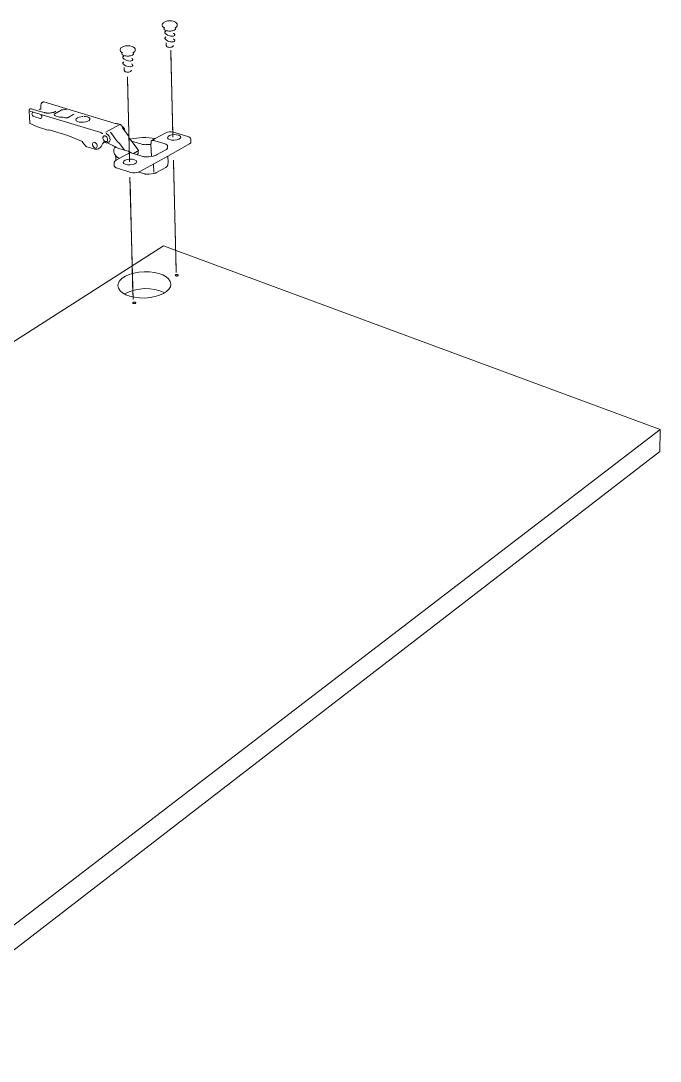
# Model space of a CAD drawing. Header units: metres. Extents: x -8.4 to 7.9, y -3.9 to 2.
# Drawn here: x 5.6875 to 5.8808, y -2.2476 to -1.933 of the extents above; entities that cross this region are included whole.
import ezdxf

# ---------------------------------------------------------------- set-up
doc = ezdxf.new("R2010")
doc.units = ezdxf.units.M
doc.header["$MEASUREMENT"] = 0
doc.layers.add('PDF20_Geometry_Num_Penna__1', color=255, linetype='Continuous', lineweight=18)
doc.layers.add('PDF20_Geometry_Num_Penna__7', color=7, linetype='Continuous', lineweight=18)

msp = doc.modelspace()

# ---------------------------------------------------------------- linework, layer by layer
at = {"layer": 'PDF20_Geometry_Num_Penna__1', "color": 255, "linetype": 'Continuous', "lineweight": 18, "flags": 128}
for points in [[(5.733434374973775, -1.967235990448363), (5.732817824005562, -1.94290903376777)], [(5.720327901287892, -1.974863351411651), (5.719720285840957, -1.950798503355227)], [(5.734478639560517, -2.008449444166334), (5.733652103842259, -1.975810963443231)], [(5.721369187367541, -2.015910902284553), (5.720502441803532, -1.981687855788071)]]:
    msp.add_lwpolyline(points, dxfattribs=at)
at = {"layer": 'PDF20_Geometry_Num_Penna__7', "color": 7, "linetype": 'Continuous', "lineweight": 18, "flags": 128}
for points in [[(5.731037719241539, -1.935193062218469, -0.1164079139271892), (5.730359959952568, -1.934775028747993, -0.1940093583853962), (5.730237841161762, -1.934477773740129), (5.730237841161762, -1.934281192272003, -0.2004124552671633), (5.730479249161636, -1.933708276432699, -0.1182798141196016), (5.731200494654161, -1.933260160040585, -0.08221790551947326), (5.732518484042734, -1.933044218276356, -0.08208272997224035), (5.733835877729886, -1.933260160040585, -0.1182798141977599), (5.734557123222413, -1.933708276432699, -0.1991228776033858), (5.734795701640547, -1.934281192272003), (5.734795701640547, -1.934477773740129, -0.1991055283505533), (5.734673582849784, -1.934775475524099, -0.1155813711614582), (5.733998950993228, -1.93519350899456)], [(5.730607622817363, -1.934980396812036, 0.05504526078216741), (5.730772929960987, -1.935433129890151, 0.198325993264228), (5.73086898681473, -1.935660092130624, 0.1175904674795145), (5.731386651347463, -1.935979983792392, 0.0805483664718846), (5.732517888341315, -1.936164651232147, 0.08039195461727207), (5.733649721036586, -1.935979983792392, 0.1175904674456946), (5.734167385569318, -1.935660092130624)], [(5.733882342440535, -1.937544742493604, -0.1161843783487269), (5.733350083223049, -1.937688008684769), (5.733257749503171, -1.937688008684769, -0.1537214980034564), (5.731397671823705, -1.937098264280391, -0.1150664970868134), (5.731034889659763, -1.936685741048056)], [(5.717520956203621, -1.942009822476448), (5.717520956203621, -1.941814730261868, -0.196336122455098), (5.717759385696401, -1.941240176243664, -0.1177715571903356), (5.718483758621375, -1.940793846955805, -0.08304320813904999), (5.719801748009946, -1.940577905191576, -0.08336220834953617), (5.721116163190007, -1.940793846955805, -0.1187954711479025), (5.721843216771363, -1.941240176243664, -0.1979942677930331), (5.722081795189498, -1.941814730261868), (5.722081795189498, -1.942009822476448, -0.2033112685559954), (5.721956697891772, -1.942306779633778, -0.1178530634203326), (5.721282066035069, -1.942726451282958)], [(5.731034889659722, -1.938408509550564, 0.1137232597972974), (5.731398267525125, -1.938821032782877, 0.1537214980085607), (5.733257749503172, -1.939410926112609)], [(5.731392459436293, -1.939675566467806), (5.731392459436293, -1.940353176831422, 0.2053010254692745), (5.731424478387542, -1.940460700937473), (5.731607656573749, -1.940770465675126, 0.1237833238755388), (5.731913251401473, -1.940974195560275, 0.08123611657375054), (5.732518632968088, -1.941072486294338, 0.08065217924328666), (5.73312326990793, -1.940974195560275)], [(5.733350678924467, -1.939408245456211, 0.1239332012337675), (5.733882342440535, -1.939263787862224, 0.271231704782991), (5.734032905974076, -1.939010912610044)], [(5.717893865291698, -1.942511700921575, 0.05934603622005958), (5.7180561939282, -1.942965923253243, 0.2018384711161175), (5.718152101856588, -1.943191991941588, 0.1158799023644313), (5.718669915314676, -1.943513372856903, 0.07990037038759595), (5.719801152308526, -1.943698040296657, 0.08026328869151018), (5.720930006496706, -1.943513372856903, 0.1154023795699461), (5.72145064953653, -1.943191991941588, 0.1943226848445263), (5.721543727883181, -1.942965923253243)], [(5.721165606407747, -1.945078280483469, -0.1202613002548884), (5.720633198264906, -1.945218717092896), (5.720540864545028, -1.945218717092896, -0.1552201802437477), (5.718683765372641, -1.944630461942085, -0.1148934199606085), (5.718318004701731, -1.944219279037861, -0.1161119146000851), (5.718286581451823, -1.944080182756666, -0.2680579994800642), (5.718436996059907, -1.943827009653581)], [(5.718647129735423, -1.94546384822666, 0.04819857173997608), (5.718437144985371, -1.945553203439419, 0.2754722056412071), (5.718286581451829, -1.945802355557733)], [(5.718318004701678, -1.945942792167149, 0.1121943603836275), (5.718684361074074, -1.946353826145969, 0.154638039227099), (5.720540864545028, -1.946942825923573)], [(5.72063394289168, -1.94694029419254, 0.120102279729556), (5.721165606407747, -1.946797325852089, 0.2777359223727148), (5.721316021015935, -1.946544748450618)], [(5.719197111070105, -1.948506988923366, 0.08004474882081798), (5.719801748009946, -1.948603790403906, 0.07946688223862207), (5.720406384949788, -1.948506988923367)], [(5.71385917958371, -1.969845907288445), (5.714093737017269, -1.969717682558099), (5.714169688948135, -1.969670026444614), (5.714249066162165, -1.969600925080063, 0.4268192649537703), (5.713486568346398, -1.967271732533476), (5.713419551936809, -1.967225565673538), (5.713370406569777, -1.967165995531681), (5.713331685977571, -1.967087065093722), (5.713315304188561, -1.967008134655762)], [(5.720528503740593, -1.968802238403121, -0.1027760912451923), (5.728103294053693, -1.968656142630218), (5.727087623135043, -1.969213123456576), (5.727078687613765, -1.969220569724307), (5.727066773585393, -1.969220569724307), (5.727057838064114, -1.969230994499132), (5.727050391796382, -1.969242908527503), (5.727041456275105, -1.969251844048782), (5.727029542246734, -1.969251844048782), (5.727020606725455, -1.969262268823607), (5.727008692697083, -1.969269715091339), (5.726996778668712, -1.969269715091339), (5.726996778668712, -1.969280139866164), (5.72698933240098, -1.969290564640989), (5.726980396879702, -1.969299500162267), (5.726971461358422, -1.969306946429999), (5.726962525837145, -1.96931886045837), (5.726950611808772, -1.96931886045837), (5.726944654794588, -1.96933971000802), (5.72693125151267, -1.969348645529299), (5.726925294498484, -1.969368005825402), (5.726913380470114, -1.969376941346681), (5.726901466441743, -1.969385876867959), (5.726901466441743, -1.969406726417609), (5.726892530920464, -1.96941864044598), (5.726883595399184, -1.969427575967258), (5.726883595399184, -1.969445447009815), (5.726871681370813, -1.969457361038186), (5.726871681370813, -1.969473742827197), (5.726867213610175, -1.969485656855568), (5.726867213610175, -1.969496081630393), (5.726855299581803, -1.969505017151671), (5.726855299581803, -1.969524377447775), (5.726855299581803, -1.969536291476146), (5.726843385553432, -1.969554162518703), (5.726843385553432, -1.969564587293528), (5.726843385553432, -1.969582458336085), (5.726843385553432, -1.96959288311091), (5.726843385553432, -1.969610754153467), (5.726843385553432, -1.969621178928292), (5.726843385553432, -1.969639049970848), (5.726843385553432, -1.96965096399922), (5.726867213610174, -1.970078379767039)], [(5.728102847277631, -1.968656291555573), (5.731279276166771, -1.966883781984647, -0.1790380884972967), (5.733629318263, -1.966678264995232), (5.737998490317458, -1.967992084473861, -0.3183175664728007), (5.738856300360187, -1.968842448248874), (5.738893531698847, -1.969691322770327)], [(5.716314214054965, -1.975189497938315), (5.716238262124098, -1.975235664798254), (5.716081890501725, -1.975333955532317), (5.715935943654177, -1.975451606562483), (5.715819781877556, -1.975578193113928), (5.715758722482154, -1.975683930115723), (5.715714044875761, -1.975782220849786), (5.715682770551287, -1.975889447105127), (5.715661921001638, -1.975989227092737), (5.715662218852348, -1.976096751198788), (5.715714640577181, -1.976951880585136), (5.715732511619738, -1.977051660572745), (5.715781656986769, -1.977138037278437), (5.715854630410543, -1.977225903237675), (5.715955899651699, -1.97731525845046), (5.716080996949597, -1.977391210381326), (5.716226943797145, -1.977461205298008), (5.716395229447889, -1.977516307679225), (5.720781081142064, -1.978862592885179, 0.1504476469519488), (5.723131570014363, -1.978783960297934)]]:
    msp.add_lwpolyline(points, format="xyb", dxfattribs=at)
for points in [[(5.733614723578245, -1.940460700937473), (5.733428566884944, -1.940770465675126)], [(5.733460585836192, -1.9682576183812), (5.732791910993854, -1.941885916581387)], [(5.718675723403506, -1.947207615204125), (5.718675723403506, -1.947886714821288)], [(5.71870476384766, -1.947992898599147), (5.718890920540963, -1.948304152590346)], [(5.720348155136123, -1.975642975643197), (5.719701819096982, -1.950020368377228)], [(5.720897987545458, -1.947992898599147), (5.720711830852156, -1.948304152590346)], [(5.693523571332848, -1.959667901776221), (5.693483361487095, -1.959006673201615), (5.693483361487095, -1.958887532917903), (5.693483361487095, -1.958762435620004), (5.693504211036745, -1.958637338322106), (5.693529528347034, -1.958519687291939), (5.693562291925055, -1.958400547008227), (5.693599523263715, -1.958284385231607), (5.693648668630746, -1.95816673420144), (5.69370972802615, -1.958058018692553), (5.693773765928643, -1.957953770944304), (5.693843760845326, -1.957865904985066), (5.693913755762007, -1.957775060518735), (5.694001621721245, -1.957697619334322), (5.694079062905658, -1.957632092178279), (5.694166928864896, -1.957582946811248), (5.694184799907454, -1.957572522036423), (5.694216074231928, -1.957582946811248)], [(5.716052105430797, -1.964074900870755), (5.694381977076998, -1.957553459591029)], [(5.69019017511992, -1.963958143392716), (5.689945937538309, -1.960242455794426), (5.689945937538309, -1.960175439384837), (5.689951894552495, -1.960106933721702), (5.689972744102145, -1.960028003283742), (5.689996572158886, -1.959959497620608), (5.690030824990455, -1.959892481211019), (5.690071034836207, -1.959825464801431), (5.690109755428415, -1.9597763194344), (5.690161879302538, -1.959727174067368), (5.690216981683755, -1.95969738899644), (5.690240809740498, -1.959685474968068), (5.690263148543694, -1.959685474968068)], [(5.689984360279806, -1.960271943014644), (5.691318731457389, -1.96067999848636)], [(5.69294827268787, -1.96032123730703), (5.690677161029596, -1.959627245154404)], [(5.691319327158807, -1.960680445262424), (5.693268760051057, -1.96126721115971)], [(5.691400789327796, -1.961948842507901), (5.693357668487778, -1.962544543926465)], [(5.694486969452019, -1.960789607547376), (5.692948570538579, -1.960321981933804)], [(5.692988929309688, -1.959959348695253), (5.693523571332848, -1.959668944253703)], [(5.693268164349639, -1.961266615458291), (5.711682784450987, -1.9668408914825)], [(5.698085006020144, -1.960378126792503), (5.698076070498866, -1.960390040820875), (5.698044796174391, -1.960409401116978), (5.698006075582184, -1.960439186187906), (5.697959908722245, -1.960468971258834), (5.697901827833936, -1.960506202597494), (5.697822897395976, -1.960546412443248), (5.697733542183191, -1.960585133035454), (5.697636740702675, -1.960634278402486), (5.697499729376405, -1.960671509741146), (5.697367185810776, -1.960725122868817), (5.697209324934856, -1.960769800475209), (5.697023168241555, -1.960808521067416), (5.696839990055345, -1.960845752406076), (5.696632983812395, -1.960878515984097), (5.696406617273341, -1.960906811801479), (5.696186207748472, -1.960924682844035), (5.695958351955872, -1.960945532393685), (5.695784109290942, -1.960945532393685), (5.695609866626012, -1.960945532393685), (5.695444559482361, -1.960933618365314), (5.695277763085163, -1.960924682844035), (5.69512139146279, -1.960906811801479), (5.694966509093963, -1.960887451505375), (5.694819072992868, -1.960868091209272), (5.694685040173693, -1.960838306138344), (5.694585260186082, -1.960808521067416), (5.694486969452019, -1.960789160771312)], [(5.697590573842737, -1.961351800761145), (5.697578659814364, -1.961295209126382), (5.6976054663782, -1.961228192716794), (5.697663547266511, -1.961168622574937), (5.697752902479295, -1.961122455714999)], [(5.6976632494158, -1.961569231778921), (5.697590275992026, -1.961351800761145)], [(5.697986715286081, -1.961733198594381), (5.697947994693875, -1.961724263073103), (5.697901827833936, -1.96174213411566), (5.697810983367605, -1.961704902776999), (5.697745456211563, -1.961666182184793), (5.697694821590985, -1.961627461592586), (5.697663547266511, -1.961569380704276)], [(5.697753498180714, -1.961122753565708), (5.699713355847788, -1.960060915787118)], [(5.699216540864706, -1.962143785797126), (5.697901529983227, -1.961741687339595)], [(5.699760118409145, -1.962154657348015), (5.699772032437517, -1.962184442418943), (5.699623107082875, -1.962193377940221), (5.699481627995967, -1.962184442418943), (5.699344616669697, -1.962162103615747), (5.699216540864706, -1.96214423257319)], [(5.699713951549207, -1.960060171160345), (5.699821177804548, -1.96000804728622), (5.699934361074074, -1.959979751468839), (5.700083286428716, -1.959949966397911), (5.700232211783358, -1.959930606101807)], [(5.700054245984561, -1.962143785797126), (5.69977277706429, -1.962183995642879)], [(5.700237424170769, -1.962162699317165), (5.700179343282459, -1.962143339021062), (5.700121262394149, -1.962143339021062), (5.700054245984561, -1.962143339021062)], [(5.700231616081938, -1.959930010400389), (5.700775193626378, -1.959901714583007)], [(5.700237424170769, -1.962162997167875), (5.700795894250673, -1.962328304311526), (5.700833125589333, -1.962308944015423), (5.700874824688633, -1.962317879536701)], [(5.700775491477087, -1.95990245920978), (5.700894631760799, -1.95990245920978), (5.701019729058697, -1.95990245920978), (5.701138869342411, -1.959921819505883), (5.701243117090659, -1.959950115323265)], [(5.700795894250673, -1.962329048938299), (5.700920991548571, -1.962360323262774), (5.70106693839612, -1.962378194305331), (5.701226288525585, -1.962378194305331), (5.701388617162144, -1.962360323262774), (5.701537542516784, -1.962329048938299), (5.701674553843054, -1.962290328346093), (5.701790715619674, -1.962239693725515), (5.701729656224271, -1.962239693725515), (5.701695403392704, -1.962251607753886)], [(5.703524355673048, -1.961306080677271), (5.701790864545028, -1.962239842650869)], [(5.705897779049962, -1.962008263724403), (5.706115210067736, -1.961976989399928), (5.706343065860337, -1.961969543132196)], [(5.706636597734335, -1.961969096356132), (5.706898706358503, -1.961991435159328), (5.707151879461392, -1.962018241723164), (5.707387181521725, -1.962056962315371), (5.707601634032408, -1.962116532457227)], [(5.690190770821339, -1.963957994467362), (5.690196727835525, -1.96396692998864), (5.690196727835525, -1.96398777953829), (5.690208641863896, -1.963996715059568), (5.690208641863896, -1.964014586102125), (5.690217577385174, -1.96402501087695), (5.690228002159999, -1.96402501087695), (5.69023991618837, -1.964033946398228), (5.69023991618837, -1.964047349680146), (5.690245873202556, -1.964057774454971), (5.690257787230927, -1.964057774454971), (5.692488689043448, -1.965137483276117)], [(5.692489284744867, -1.965137483276118), (5.695688201362554, -1.966102519574191), (5.695706072405109, -1.966112944349016), (5.695725432701213, -1.966102519574191)], [(5.717439494034632, -1.96443574700505), (5.713215970977015, -1.966756004030355)], [(5.716354572826073, -1.964125982267396), (5.71628457790939, -1.964112578985479), (5.716226497021082, -1.964112578985479), (5.716180330161142, -1.964100664957107), (5.716131184794111, -1.964093218689375), (5.716080550173533, -1.964084283168097), (5.716052254356152, -1.964075347646818)], [(5.716898448221221, -1.964202976675746), (5.716813560769076, -1.964182127126096), (5.716718248542106, -1.964162766829993), (5.716627404075775, -1.96414340653389), (5.716529113341712, -1.964132981759065), (5.716433801114742, -1.964125535491333), (5.716354870676782, -1.964125535491333)], [(5.716898001445158, -1.964202976675746), (5.717602418372609, -1.964415939932882), (5.717526466441742, -1.964407004411604), (5.71744008973605, -1.964435300228986)], [(5.717718729074583, -1.964492487565168), (5.717697879524933, -1.964473127269065), (5.717684476243016, -1.964456745480054), (5.717648734157902, -1.964435895930404), (5.717630863115345, -1.96442547115558), (5.717614481326335, -1.964416535634301), (5.717602567297964, -1.964416535634301)], [(5.71771858014923, -1.964492040789104), (5.717745386713065, -1.964523315113579), (5.717767725516261, -1.964562035705785), (5.717785596558818, -1.964600756297992), (5.717815381629745, -1.96463054136892), (5.71782580640457, -1.964669261961126), (5.71784665595422, -1.964700536285601), (5.717834741925849, -1.964700536285601), (5.717815381629745, -1.96470947180688)], [(5.717814785928327, -1.96470917395617), (5.71779691488577, -1.964689813660067), (5.717785000857399, -1.964657050082046), (5.717768619068389, -1.964640668293036), (5.717759683547111, -1.964630243518211), (5.71773883399746, -1.964612372475654), (5.717719473701357, -1.964600458447283)], [(5.71781493485368, -1.964709322881525), (5.717875994249084, -1.964776339291114), (5.717931096630301, -1.964823995404599), (5.717962370954775, -1.96481505988332), (5.717983220504426, -1.964823995404599)], [(5.71798336942978, -1.964823995404599), (5.717953584358852, -1.964804635108495), (5.717931245555657, -1.964795699587217), (5.717904438991821, -1.964764425262742), (5.717885078695717, -1.964746554220185), (5.71786720765316, -1.964718258402804), (5.71784635810351, -1.964700387360247)], [(5.71896657462112, -1.966434027413621), (5.71896657462112, -1.966396796074961), (5.718957639099841, -1.966249359973867), (5.718936789550192, -1.966112348647597), (5.718899558211532, -1.965966401800049), (5.718859348365778, -1.965830879727325), (5.718804245984561, -1.965683443626231), (5.71873425106788, -1.96555536782124), (5.718643406601549, -1.965421335002063), (5.718557029895857, -1.96530219471835), (5.718469163936619, -1.965187522195277), (5.718361937681277, -1.965087742207667), (5.718256200679482, -1.964990940727151), (5.71813706039577, -1.964913499542738), (5.718059619211356, -1.964864354175706), (5.71798366728049, -1.964824144329953)], [(5.720034071563186, -1.967856264550442), (5.718138251798607, -1.965323044268)], [(5.695725432701213, -1.966101923872772), (5.695999455353753, -1.965994697617431), (5.695978605804103, -1.965984272842606)], [(5.695999753204462, -1.965994846542785), (5.701694658765931, -1.967731316177899), (5.701694658765931, -1.967720891403073)], [(5.706148420421822, -1.969699513664833), (5.706127570872172, -1.969669728593904), (5.706081404012234, -1.969610158452048), (5.706029280138109, -1.969565480845656), (5.705981624024624, -1.969523781746356), (5.705932478657592, -1.969485061154149), (5.705874397769283, -1.969456765336768), (5.705819295388065, -1.96942698026584), (5.701694063064512, -1.96773072047648)], [(5.711683231227052, -1.966841338258564), (5.711765140172104, -1.966872612583039), (5.711820242553321, -1.966911333175245)], [(5.712232914711031, -1.967137104012881), (5.71210483890604, -1.967086469392303), (5.711988677129419, -1.967035834771725), (5.711897832663088, -1.966980732390508), (5.711820391478675, -1.966910737473827)], [(5.712552955298154, -1.967876667324028), (5.712651246032218, -1.967827521956997)], [(5.716723907705582, -1.969610158452048), (5.714577893345207, -1.966755259403582)], [(5.720033922637831, -1.967856115625087), (5.720039879652016, -1.967866540399912), (5.720039879652016, -1.967876965174737), (5.720048815173294, -1.967887389949562), (5.720057750694574, -1.967894836217294), (5.720069664722945, -1.967902282485026), (5.720069664722945, -1.967914196513397), (5.720077110990676, -1.967926110541769), (5.720086046511955, -1.967933556809501), (5.720086046511955, -1.967948449344965), (5.720097960540326, -1.967955895612697), (5.720106896061605, -1.967973766655254), (5.720106896061605, -1.967984191430078), (5.720118810089976, -1.967991637697811), (5.720118810089976, -1.968002062472636), (5.720130724118348, -1.96801248724746), (5.720135191878987, -1.96803333679711), (5.720135191878987, -1.968043761571935), (5.720147105907358, -1.968051207839667), (5.720147105907358, -1.968061632614492), (5.720147105907358, -1.968072057389317), (5.720156041428636, -1.968079503657049), (5.720156041428636, -1.968089928431874), (5.720156041428636, -1.968100353206698), (5.720164976949914, -1.968110777981523), (5.720234971866597, -1.968316294970928)], [(5.722974453765216, -1.97207695802632), (5.720441233482775, -1.968685927701147), (5.720392088115742, -1.96862635755929), (5.720350389016443, -1.96856827667098), (5.720325071706154, -1.968511685036217), (5.720292308128132, -1.968441690119536), (5.720261033803659, -1.968382119977679), (5.720234227239824, -1.968316592821637)], [(5.706147526869694, -1.969699513664833), (5.707032143476261, -1.970858152923939), (5.707044057504632, -1.97084921740266), (5.707055971533003, -1.970828367853011)], [(5.707032143476261, -1.970858152923939), (5.707084267350385, -1.970917723065795), (5.707142348238696, -1.97096984693992), (5.707203407634098, -1.971014524546312), (5.707258510015315, -1.971056223645611), (5.707316590903625, -1.971091965730725), (5.707374671791936, -1.971124729308746), (5.707413392384141, -1.971132175576478)], [(5.710964666390909, -1.971698687625532), (5.710827655064639, -1.971767193288667), (5.710680218963544, -1.97182378492343), (5.710525336594718, -1.971863994769183), (5.710368964972345, -1.97188186581174), (5.710182808279045, -1.971892290586565), (5.709987716064465, -1.97188186581174), (5.709792623849884, -1.971853569994359), (5.709600510142398, -1.971795489106049), (5.707412796682722, -1.97113128202435)], [(5.709402737271435, -1.969826844843051), (5.709493581737766, -1.969767274701194)], [(5.711191628631382, -1.971579398416465), (5.710965262092327, -1.971698538700178)], [(5.712201044685138, -1.97028538600999), (5.71176469339604, -1.97101512024773), (5.711645553112327, -1.971193830673299), (5.711508541786057, -1.971338288267301), (5.711355148670776, -1.971473810340024), (5.711191330780673, -1.97157954734182)], [(5.712200895759783, -1.970285237084635), (5.712279826197742, -1.970148225758366), (5.712352799621518, -1.970030574728199), (5.712398966481456, -1.96991441295158), (5.712436197820115, -1.969808675949784)], [(5.712366798604853, -1.969760126284171), (5.712387648154502, -1.969749701509346), (5.712407008450605, -1.969737787480975), (5.712424879493163, -1.969728851959696), (5.71245466456409, -1.969718427184872), (5.712485938888566, -1.969709491663593)], [(5.71299213616899, -1.969807335621593), (5.71291320573103, -1.96976712577584), (5.712846189321442, -1.969738829958458), (5.712765769629935, -1.969717980408808), (5.71266896814942, -1.969698620112705), (5.712570677415356, -1.969698620112705), (5.712494725484489, -1.96970904488753), (5.71248578996321, -1.969728405183633), (5.712464940413561, -1.969738829958458), (5.712464940413561, -1.969759679508108), (5.712454515638736, -1.96976712577584), (5.712445580117458, -1.969786486071943), (5.712436644596179, -1.969807335621593)], [(5.713858881733, -1.969845460512381), (5.713791865323412, -1.969884181104587), (5.713712934885452, -1.969915455429062), (5.713593794601739, -1.969933326471619), (5.71347763282512, -1.969942261992897), (5.713361471048501, -1.969933326471619), (5.713236373750601, -1.969905030654237), (5.713117233466889, -1.969863331554938), (5.71299213616899, -1.96980822917372), (5.712980222140618, -1.969776954849246), (5.712971286619339, -1.96973823425704)], [(5.715662218852348, -1.970936785511189), (5.715525207526077, -1.970889129397704), (5.715400110228179, -1.970841473284219), (5.715292883972838, -1.970781903142363), (5.713705339692365, -1.969915157578352)], [(5.716052105430797, -1.971055776869547), (5.715915094104528, -1.971259804605405), (5.715798932327908, -1.971463832341263), (5.715700641593845, -1.971681263359039), (5.715645539212628, -1.971882312587804), (5.715612775634606, -1.972087829577209), (5.715612775634606, -1.972291857313067)], [(5.715662367777703, -1.970936338735126), (5.715906605359313, -1.971006333651807), (5.716043616685583, -1.971055479018838), (5.716159778462202, -1.971101645878777), (5.716275940238822, -1.971161216020633)], [(5.716002662213056, -1.97129748272013), (5.716032447283983, -1.97129748272013), (5.716051807580087, -1.97129748272013), (5.716081592651016, -1.97129748272013), (5.716097974440026, -1.97129748272013), (5.716121802496769, -1.97129748272013), (5.716151587567698, -1.971309396748501)], [(5.716150991866278, -1.971309098897792), (5.716599257183748, -1.971447599477608)], [(5.716598810407683, -1.971447003776189), (5.717438749407859, -1.971698687625532)], [(5.717438749407859, -1.970274067683037), (5.717270463757115, -1.970090889496829), (5.717096221092183, -1.969915157578353), (5.716910064398883, -1.969749850434702), (5.716723907705582, -1.969609860601339)], [(5.718812436879067, -1.972118359274911), (5.717439345109277, -1.970274663384456)], [(5.717439494034632, -1.971698687625532), (5.719886337611382, -1.972449271412922)], [(5.724039270050898, -1.970331701795283), (5.720984811027213, -1.969418789371335)], [(5.72294571117177, -1.972420230968768), (5.722963582214327, -1.972399381419118), (5.72299187803171, -1.972353214559179), (5.723009749074265, -1.972292155163776), (5.723021663102637, -1.972225138754188), (5.723021663102637, -1.972178971894249), (5.723006770567173, -1.972135783541403), (5.722975496242698, -1.972077702653093)], [(5.725383172451178, -1.970488669119075), (5.725135956362474, -1.9704990938939), (5.724894697287956, -1.970488669119075), (5.724662373734716, -1.970460373301693), (5.724437496449208, -1.970430588230765), (5.724231979459804, -1.970393356892105), (5.724039865752317, -1.970332297496702)], [(5.725383470301888, -1.970488222343011), (5.726796771917431, -1.970449501750804), (5.726796771917431, -1.97036014653802), (5.726796771917431, -1.97026483431105), (5.726796771917431, -1.97018590387309), (5.726796771917431, -1.970138247759605)], [(5.726796771917431, -1.970449501750804), (5.726988885624917, -1.973961161613237)], [(5.72729418260193, -1.96920299653246), (5.727212273656877, -1.969186614743449), (5.727145257247289, -1.969191082504088), (5.727087176358979, -1.969213421307285)], [(5.72796613380207, -1.969328093830358), (5.727753170544934, -1.969270012942048), (5.72752680400588, -1.969231292349841), (5.72729448045264, -1.96920299653246)], [(5.731104586725773, -1.970274067683037), (5.727966729503488, -1.969328391681068)], [(5.728530114120095, -1.973607910672029), (5.73133140004089, -1.97203972668766), (5.731487771663264, -1.971951860728422), (5.731605422693429, -1.97184463447308), (5.7317007349204, -1.971735918964192), (5.73175881580871, -1.971631671215944), (5.731785622372545, -1.971524444960602)], [(5.731104884576482, -1.970274067683037), (5.731296998283968, -1.970344062599719), (5.731462305427621, -1.970422993037678), (5.731611230782261, -1.97050936974337), (5.731718457037602, -1.97060468197034), (5.731797387475561, -1.970716375986321), (5.731834618814222, -1.970820623734569), (5.731834618814222, -1.970936785511189), (5.73178547344719, -1.971525040662021)], [(5.731884062031963, -1.973921100692838), (5.73847549822837, -1.970226262644197)], [(5.73847520037766, -1.970226262644197), (5.738621147225209, -1.970129461163681), (5.738746244523107, -1.970029681176071), (5.738835599735892, -1.969915008652998), (5.73888176659583, -1.969807782397656), (5.738893680624201, -1.969691620621037)], [(5.715612775634606, -1.972292155163776), (5.715633625184256, -1.972721060185142)], [(5.715633178408192, -1.972721060185142), (5.715662963479121, -1.972944448217103), (5.715731469142255, -1.973160389981333), (5.715831249129864, -1.973373353238469), (5.715956346427763, -1.973589295002699), (5.716121653571414, -1.973796301245649)], [(5.716167969356707, -1.974632814962667), (5.716121802496769, -1.973795854469585), (5.716307959190071, -1.97398052190934), (5.716509008418836, -1.974153275320723), (5.716744310479169, -1.974330496492746), (5.716997483582057, -1.974495803636398), (5.717278952502329, -1.97465217525877)], [(5.716168416132771, -1.97463355958944), (5.716189265682421, -1.974779506436988), (5.716217561499803, -1.974925453284537), (5.716266706866835, -1.975069910878538), (5.716314362980319, -1.975190540415797)], [(5.716313767278901, -1.975189944714379), (5.720497080490764, -1.972868198435527)], [(5.720586733554258, -1.972839009066018), (5.720546523708506, -1.972798799220265), (5.720446743720895, -1.972721358035851), (5.720324624930091, -1.972633492076613), (5.720177188828996, -1.9725560508922), (5.720016349445983, -1.97249797000389), (5.7198852951339, -1.972448824636859)], [(5.721191519419455, -1.973083544498338), (5.721005362726154, -1.973015038835203), (5.720837077075409, -1.972945043918522), (5.720706022763325, -1.972857177959284), (5.720633049339551, -1.972839306916727), (5.720566032929963, -1.972848242438005), (5.720496038013281, -1.972867602734109)], [(5.721191817270164, -1.973083097722274), (5.724350524042098, -1.974049623273894), (5.724563487299235, -1.974104725655111), (5.724795810852474, -1.974144935500864), (5.725040048434085, -1.974174720571792), (5.725305135565346, -1.974182166839524), (5.725565754935968, -1.974182166839524), (5.725830842067229, -1.974165785050514), (5.726092950691396, -1.974135999979585)], [(5.722712940842468, -1.972476673678176), (5.721549833822721, -1.973121520463771)], [(5.722663497624726, -1.973433816932453), (5.722761788358788, -1.973353397240947), (5.722846675810933, -1.973259574267523), (5.722916670727615, -1.973141923237357), (5.722962837587554, -1.972995976389809), (5.722992622658483, -1.972839604767436), (5.722992622658483, -1.972672808370238), (5.722962837587554, -1.972507501226587)], [(5.724935353909773, -1.979341238974995), (5.723131867865072, -1.978784258148638), (5.723306110530001, -1.978717241739049), (5.72346397140592, -1.978639800554636), (5.731884210957317, -1.973920356066065)], [(5.726093099616751, -1.974136446755649), (5.727448320343983, -1.973938376033977), (5.727692557925595, -1.973901144695317), (5.727927859985926, -1.973843063807007), (5.728152737271435, -1.973774558143872), (5.728355275753747, -1.973695627705912), (5.728531007672223, -1.973607761746674)], [(5.731982948467445, -1.975831961918236), (5.731884657733382, -1.973921249618193)], [(5.734493234245272, -2.009119906112927), (5.733632445695448, -1.97514407570515)], [(5.727683920255025, -1.978803171668677), (5.727552865942942, -1.976350371077741)], [(5.728501222601294, -1.978942714725975), (5.731296551507905, -1.97737304148806)], [(5.731296551507905, -1.977373637189479), (5.731427605819988, -1.977285771230241), (5.731552703117887, -1.97719492676391), (5.731659929373228, -1.977089189762115), (5.731759709360838, -1.976971538731948), (5.731817790249148, -1.976877715758524), (5.731863957109087, -1.976758575474812), (5.731904166954839, -1.976640924444645), (5.73192501650449, -1.9765143378932)], [(5.731924867579134, -1.976514040042492), (5.731933803100413, -1.97646489467546), (5.731924867579134, -1.976424684829707), (5.731982948467445, -1.975831961918236), (5.731982948467445, -1.975811112368586), (5.731982948467445, -1.975782816551205)], [(5.721404035900528, -2.017254804684832), (5.720467295419836, -1.980345144790629)], [(5.724935204984417, -1.979341387900349), (5.725090087353245, -1.979378619239009), (5.725246458975617, -1.979408404309938), (5.725411766119269, -1.979439678634412), (5.725578562516467, -1.979447124902144), (5.725781100998779, -1.979456060423423), (5.725985128734636, -1.979447124902144), (5.726192134977588, -1.979430743113134), (5.726278511683279, -1.979418829084763), (5.727623307635686, -1.979222247616637)], [(5.727622860859622, -1.979222843318055), (5.727809017552923, -1.979185611979395), (5.727998152753317, -1.979145402133641), (5.728169416911155, -1.979088810498878), (5.728285578687775, -1.979048600653125), (5.728404718971487, -1.978992009018361), (5.728501520452004, -1.97894286365133)], [(5.730592581356516, -2.00104174810114), (5.482158283251642, -2.159851278529569)], [(5.880829819446459, -2.056602968335926), (5.730592432431163, -2.001041897026495)], [(5.641199541531891, -2.240158531392907), (5.880829372670396, -2.056603564037345)], [(5.880675681704406, -2.063204978232512), (5.880830564073233, -2.056603117261281)], [(5.641664933265144, -2.247571439845513), (5.880675234928343, -2.063204829307158)]]:
    msp.add_lwpolyline(points, dxfattribs=at)
for points in [[(5.693483510412449, -1.959005779649487), (5.69349542444082, -1.959025139945591)], [(5.694166333163478, -1.957582648960539), (5.694184204206035, -1.957572224185714), (5.694216967784056, -1.957561799410889), (5.694242285094345, -1.957552863889611), (5.694283984193644, -1.957543928368332), (5.694312280011026, -1.957543928368332), (5.694342065081955, -1.957552863889611), (5.694382274927707, -1.957552863889611), (5.694294408968469, -1.957552863889611)], [(5.689946533239727, -1.960242753645135), (5.689952490253913, -1.960262113941238)], [(5.690216385982336, -1.959697686847149), (5.690286380899019, -1.959658966254943), (5.690362332829885, -1.959627691930468), (5.690441263267845, -1.959618756409189), (5.690520193705805, -1.959609820887911), (5.690600613397311, -1.959618756409189), (5.690676565328177, -1.959627691930468), (5.690578274594114, -1.959618756409189), (5.690472537592319, -1.959618756409189), (5.690374246858257, -1.959648541480118)], [(5.69303554294569, -1.959959348695253), (5.693005757874761, -1.959950413173974)], [(5.693529975123098, -1.959668497477639), (5.693541889151469, -1.959668497477639)], [(5.699306640704264, -1.962124723351732), (5.699263452351417, -1.962124723351732)], [(5.70031605675802, -1.962143785797126), (5.700278825419359, -1.962143785797126)], [(5.690228597861418, -1.963987630612935), (5.690240511889789, -1.964033797472874)], [(5.692450862003369, -1.965068232986209), (5.692459797524648, -1.965106953578416)], [(5.716313767278901, -1.964162171128574), (5.716337595335643, -1.964132386057646)], [(5.717718729074583, -1.964600011671219), (5.717739578624233, -1.964562780332558), (5.717739578624233, -1.964522570486805)], [(5.713059003653224, -1.969553715742639), (5.713207929007865, -1.969582011560021), (5.713333026305764, -1.969573076038742), (5.713461102110755, -1.969535844700082), (5.713559392844817, -1.969464360529855), (5.713644280296962, -1.969357134274513), (5.713705339692365, -1.969230547723068), (5.713730657002655, -1.969087579382613), (5.713730657002655, -1.968920782985415), (5.713712785960098, -1.968755475841764), (5.713663640593065, -1.968578254669741), (5.713586199408653, -1.968412947526089), (5.713486419421043, -1.968258065157263), (5.713370257644423, -1.968121053830993), (5.713248138853618, -1.968001913547281), (5.713099213498976, -1.967903622813218), (5.712963691426253, -1.967845541924908), (5.712826680099984, -1.967827670882351), (5.712689668773715, -1.967827670882351), (5.712570528490001, -1.967876816249382), (5.712466280741753, -1.96794830041961), (5.712387350303794, -1.96804361264658), (5.712326290908391, -1.968177645465757), (5.712287570316184, -1.968325081566852), (5.712287570316184, -1.968481453189225), (5.712308419865834, -1.968655695854155), (5.712366500754143, -1.968822492251352), (5.712436495670825, -1.968999713423375), (5.712534786404889, -1.969151617285108), (5.712652437435055, -1.969290117864925), (5.712784981000684, -1.969406279641545), (5.712921992326955, -1.969495634854329)], [(5.714591892328543, -1.966784448773091), (5.714591892328543, -1.966765088476988)], [(5.706168227493989, -1.969669877519259), (5.706159291972711, -1.969680302294084)], [(5.726892828771173, -1.970138247759605), (5.726843683404142, -1.970138247759605)], [(5.726866617908756, -1.970078528692394), (5.726872574922941, -1.970108313763322)], [(5.719807109322712, -1.97245850478491), (5.719841362154281, -1.972449569263631)], [(5.722963135438263, -1.972507948002651), (5.722963135438263, -1.972488587706548), (5.722963135438263, -1.972476673678176), (5.722963135438263, -1.972458802635619), (5.722954199916985, -1.972448377860795)], [(5.726092801766042, -1.97413614890494), (5.726074930723486, -1.974104874580465)], [(5.731982948467445, -1.975782369775141), (5.731982948467445, -1.975810665592523), (5.731982948467445, -1.975841939916997), (5.731982948467445, -1.975870235734379), (5.731982948467445, -1.975889596030482), (5.731982948467445, -1.97591938110141), (5.731982948467445, -1.975879171255657)], [(5.734999282600341, -2.010115323183347), (5.735057363488652, -2.010058731548583), (5.735094594827311, -2.00999767215318), (5.73508714855958, -2.009939591264871), (5.735057363488652, -2.009884488883654), (5.734990347079063, -2.009835343516622), (5.734892056344999, -2.009784708896044), (5.734783340836112, -2.009765348599941), (5.734658243538214, -2.009756413078662), (5.734542081761594, -2.009765348599941), (5.734425919984973, -2.009784708896044), (5.734318693729633, -2.009823429488251), (5.734239763291673, -2.009872574855282), (5.734193596431735, -2.009930655743593), (5.734184660910456, -2.009990225885449), (5.734202531953013, -2.010058731548583), (5.734251677320044, -2.010107876915615), (5.734330607758004, -2.010154043775554), (5.734434855506254, -2.010183828846482), (5.734551017282873, -2.010203189142585), (5.734679093087863, -2.010203189142585), (5.734795254864484, -2.010195742874853), (5.734911416641103, -2.010164468550379)], [(5.722145833091993, -2.018447398924796), (5.722206892487396, -2.018386339529394), (5.722244123826057, -2.018328258641084), (5.722233699051231, -2.018273156259867), (5.722206892487396, -2.018212096864464), (5.722136897570716, -2.018156994483247), (5.722050520865023, -2.01811827389104), (5.721932869834857, -2.018086999566566), (5.721807772536959, -2.018075085538194), (5.721688632253246, -2.018086999566566), (5.721563534955348, -2.01811827389104), (5.721468222728378, -2.018156994483247), (5.721389292290419, -2.018203161343186), (5.721340146923386, -2.018261242231495), (5.72132227588083, -2.018319323119806), (5.721340146923386, -2.018386339529394), (5.721389292290419, -2.018447398924796), (5.721468222728378, -2.01848314100991), (5.721575448983719, -2.018523350855664), (5.721688632253246, -2.018542711151767), (5.721816708058237, -2.018542711151767), (5.721941805356136, -2.018523350855664), (5.722050520865023, -2.018492076531189)]]:
    msp.add_lwpolyline(points, close=True, dxfattribs=at)
at = {"layer": 'PDF20_Geometry_Num_Penna__7', "color": 7, "linetype": 'Continuous', "lineweight": 18}
for centre, radius, start, end in [((5.731292273617075, -1.936552759745346), 0.0002918095819591728, 118.3109536115656, 179.2671810748006), ((5.73295004127588, -1.937717168850297), 0.001190049417643876, 28.1730923990517, 52.77395703444234), ((5.731725295446852, -1.934364374484953), 0.002753572301908109, 337.1615504132946, 346.7862148301262), ((5.732960894922673, -1.939435732776932), 0.001179556079059129, 28.33762198213955, 53.04831364901097), ((5.718871259715931, -1.941090562846896), 0.001726147851374455, 224.7890096131959, 251.4050954278694), ((5.720230924709069, -1.945261209402335), 0.001200260258714338, 28.55402568681001, 52.83190995826006), ((5.720184481396683, -1.94702467732604), 0.001262108416286584, 29.2938675097558, 52.31298794534564), ((5.725284344988395, -2.027819491855063), 0.01380959751620803, 65.41862785371862, 117.9601802254252)]:
    msp.add_arc(centre, radius, start, end, dxfattribs=at)
for centre, major_axis, ratio, start_param, end_param in [((5.691364836266361, -1.961315949382715), (-0.0003414501633216506, 0.0006122074014835213), 0.6763927254602582, 5.679248914819516, 8.802175927119261), ((5.693304476070942, -1.961902731570426), (-0.0003548997067862606, 0.0006147293501216735), 0.6741618334678939, 2.533459633636661, 5.641562835528037), ((5.706239418236374, -1.962852828293052), (0.002110674258888447, 0.0001242009750882723), 0.4137452875601715, 1.790488405276384, 7.128877327512647)]:
    msp.add_ellipse(centre, major_axis=major_axis, ratio=ratio, start_param=start_param, end_param=end_param, dxfattribs=at)
for centre, major_axis, ratio in [((5.733855433749081, -1.968285371743162), (0.001997332627652647, 9.528834366908555e-05), 0.4205949748240778), ((5.709862745702701, -1.970645170277095), (-0.0004638565967910974, 0.0008225385111559318), 0.6752272338768632), ((5.720469941522711, -1.975735307349432), (0.002019772911035004, 0.0001095609282349703), 0.4228829674329658), ((5.724845113095363, -2.012866674970911), (0.0080114514794947, 0.0002421134231098331), 0.4970078404879653)]:
    msp.add_ellipse(centre, major_axis=major_axis, ratio=ratio, dxfattribs=at)
for points in [[(5.731034740734446, -1.936686038898745), (5.731081361744764, -1.936686038898745), (5.730952831789396, -1.936549027572474), (5.731000487902882, -1.936549027572474)], [(5.731154029943514, -1.936295556618876), (5.731228626533239, -1.936295556618876), (5.731288121187259, -1.936209179913184), (5.731364014693554, -1.936209179913184)], [(5.734032905974076, -1.93729365434568), (5.734135664468779, -1.93729365434568), (5.733779786843824, -1.937545338195023), (5.73388249136589, -1.937545338195023)], [(5.73399865314251, -1.937155153765864), (5.734045392932662, -1.937155153765864), (5.733983760607046, -1.93729365434568), (5.734032905974078, -1.93729365434568)], [(5.73426344242306, -1.935433129890151), (5.734348329875206, -1.935433129890151), (5.734084931690167, -1.935659496429205), (5.73416813019609, -1.935659496429205)], [(5.731034740734446, -1.938408807401231), (5.7310840437996, -1.938408807401231), (5.730949853282304, -1.938270306821415), (5.731000487902882, -1.938270306821415)], [(5.731000487902879, -1.938270306821415), (5.731103246397582, -1.938270306821415), (5.731049282820627, -1.938018622972072), (5.73115388101816, -1.938018622972072)], [(5.731154029943514, -1.938018771897426), (5.731229292521363, -1.938018771897426), (5.731288121187259, -1.937932395191734), (5.731364014693554, -1.937932395191734)], [(5.733350083223049, -1.939407947605517), (5.733380016848869, -1.939407947605517), (5.7332264751787, -1.939410926112609), (5.733257749503172, -1.939410926112609)], [(5.73399865314251, -1.938875390537321), (5.734046680126285, -1.938875390537321), (5.733988228367685, -1.939010912610044), (5.734032905974078, -1.939010912610044)], [(5.717646053501518, -1.942306481782893), (5.717757757445415, -1.942306481782893), (5.717520956203619, -1.942123303596685), (5.717520956203619, -1.942010120327157)], [(5.718437144985371, -1.94382745642984), (5.718511099583101, -1.94382745642984), (5.718570813664331, -1.943741079724148), (5.718647129735415, -1.943741079724148)], [(5.72168907902931, -1.942525997755634), (5.721657804704836, -1.942677901617367), (5.721604191577164, -1.942823848464915), (5.721543132181762, -1.942965327551824)], [(5.731634016361521, -1.940802484626374), (5.731648908896985, -1.940802484626374), (5.731594573062312, -1.9407712103019), (5.731607209797689, -1.9407712103019)], [(5.733402504947882, -1.940802484626374), (5.733512043570473, -1.940802484626374), (5.733011894412163, -1.940973748784211), (5.733124014534705, -1.940973748784211)], [(5.733428566884944, -1.940770465675127), (5.733442297124223, -1.940770465675127), (5.733387710731251, -1.940801739999601), (5.73340176032111, -1.940801739999601)], [(5.718317855776304, -1.945942345391096), (5.718368512292935, -1.945942345391096), (5.718235946831247, -1.945802355557733), (5.718286581451825, -1.945802355557733)], [(5.721316021015935, -1.944825554156644), (5.721418779510636, -1.944825554156644), (5.721059576156968, -1.945078727259533), (5.721165606407745, -1.945078727259533)], [(5.72128474669146, -1.944687053576828), (5.721330113959887, -1.944687053576828), (5.721266875648904, -1.944825554156644), (5.721316021015937, -1.944825554156644)], [(5.72128474669146, -1.946407737124348), (5.721332865946183, -1.946407737124348), (5.721269854155999, -1.946544748450618), (5.721316021015937, -1.946544748450618)], [(5.718736782798909, -1.948032065967417), (5.718790499247406, -1.948032065967417), (5.718620621022288, -1.947886119119869), (5.718675723403505, -1.947886119119869)], [(5.71919636644333, -1.948506988923367), (5.719308060459311, -1.948506988923367), (5.718810443133157, -1.948337214019076), (5.718917876030153, -1.948337214019076)], [(5.718917131403379, -1.948336767243013), (5.718930861642658, -1.948336767243013), (5.718877688104167, -1.948304003664992), (5.718890324839545, -1.948304003664992)], [(5.720682641482647, -1.948336767243013), (5.720789005885132, -1.948336767243013), (5.720514355831902, -1.948475267822829), (5.720405640323016, -1.948506542147303)], [(5.720633198264906, -1.946939847416481), (5.720663131890728, -1.946939847416481), (5.720509590220553, -1.946942825923574), (5.720540864545027, -1.946942825923574)], [(5.720711830852156, -1.948304003664992), (5.720724467587535, -1.948304003664992), (5.720666214798875, -1.948336767243012), (5.720682045781227, -1.948336767243012)]]:
    msp.add_open_spline(points, degree=3, dxfattribs=at)

doc.saveas('drawing.dxf')
